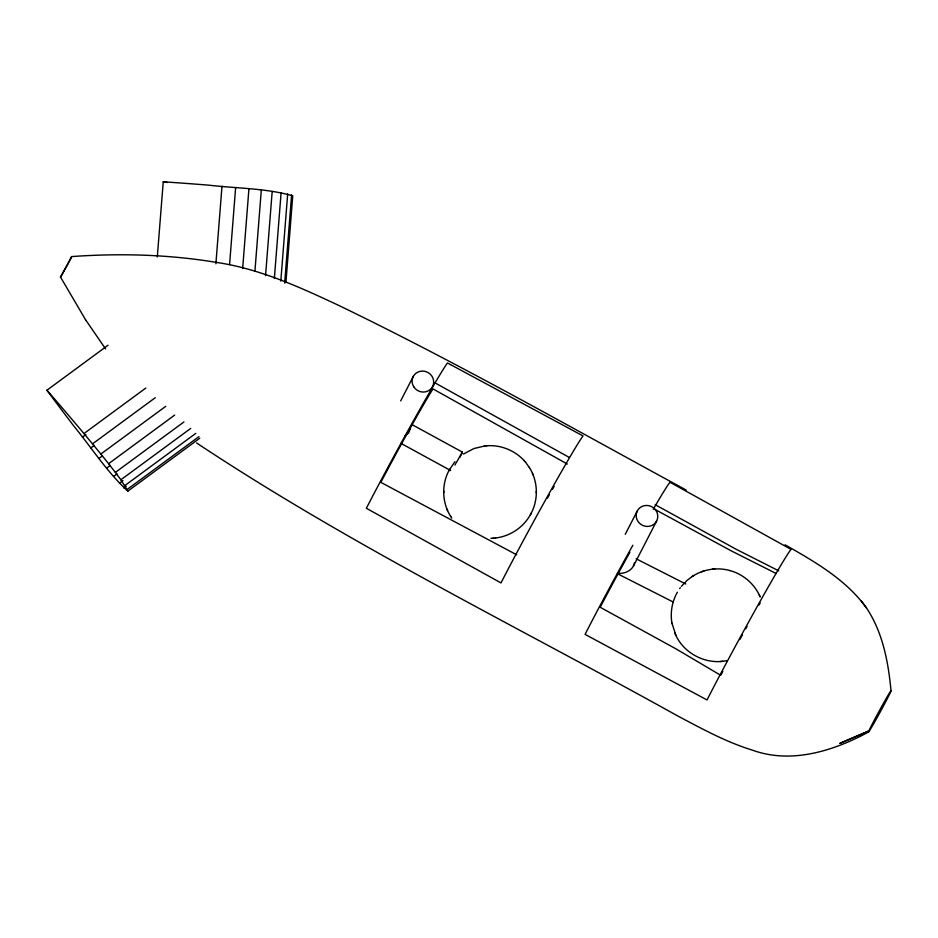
<?xml version="1.0" encoding="UTF-8"?>
<svg xmlns="http://www.w3.org/2000/svg" width="938" height="938" viewBox="0 0 938 938"><rect width="100%" height="100%" fill="white"/><g stroke="black" fill="none" stroke-linecap="round" stroke-linejoin="round"><path stroke-width="1.41" d="M450.697 516.475C442.009 502.803 441.376 484.524 449.091 470.29M530.955 513.672C538.682 499.45 538.049 481.171 529.36 467.499M70.397 259.345L71.675 256.555L60.395 277.202L61.357 275.784M157.303 256.965L163.247 181.796L175.816 182.664A981.957 285.246 4.5 0 1 208.623 185.149C236.552 188.421 265.689 188.151 292.738 195.772L285.902 282.69M215.892 263.777L221.989 186.263M229.576 264.551L235.637 187.483M242.661 268.549L248.933 188.773M254.913 271.305L261.303 190.109M265.548 275.666L272.184 191.458M274.353 278.539L281.095 192.759M280.814 281.095L287.673 193.943M284.671 283.03L291.601 194.975M410.387 428.373L410.398 427.306M634.44 562.823C633.502 569.284 626.654 573.118 620.593 573.388A21.891 14.598 -46.1 0 1 617.673 573.212M410.34 428.76L408.593 432.875L404.864 436.264M459.796 457.416L462.387 452.116L412.263 424.75M675.559 595.747C671.561 604.4 670.283 614.296 672.054 623.664M400.69 400.889L413.353 376.279M625.259 534.308L637.277 510.952M633.502 565.931L656.67 520.942A10.904 10.388 27.2 0 0 646.247 505.453A10.904 10.388 27.2 0 0 638.004 521.446A10.904 10.388 27.2 0 0 656.67 520.942M676.028 594.774L676.533 593.813M69.541 261.01L69.846 260.424M68.521 262.957L68.873 262.288M68.146 263.648L67.384 265.079M449.279 469.95L454.953 461.707M455 465.014L455.505 464.076M495.217 538.013C510.049 536.477 523.779 527.191 530.767 514.024M448.774 470.911L449.607 469.34M530.451 514.634L531.283 513.063M66.586 266.544L66.985 265.806M456.02 463.126L462.387 452.116M676.861 593.191L677.377 592.241M65.777 268.022L66.188 267.283M64.98 269.464L65.379 268.749M63.819 271.539L64.206 270.871M63.456 272.184L62.764 273.392M62.447 273.943L61.603 275.385M679.698 588.595L680.331 587.716M681.398 586.32L687.073 580.376L692.748 576.143M108.034 345.219L46.9 390.255L54.427 400.35A981.957 262.663 53.7 0 0 74.243 426.579C91.889 448.118 107.284 472.435 127.885 491.113L199.782 438.222M46.935 390.161L54.873 399.33A981.957 262.663 53.7 0 1 75.544 423.566L83.951 433.567L145.847 388.027M82.392 437.202L85.897 434.622M83.951 433.567L92.522 443.873L155.286 397.689M90.752 447.989L94.234 445.421M92.522 443.873L100.858 454.051L165.756 406.306M98.971 458.448L102.512 455.833M100.858 454.051L108.585 463.7L174.656 415.088M106.709 468.074L110.238 465.471M108.585 463.7L115.362 472.4L183.907 421.971M113.627 476.434L117.109 473.878M127.885 491.113L120.885 479.775L190.707 428.408M119.431 483.176L122.913 480.608M124.918 485.521L195.831 433.344M123.863 487.983L126.184 486.271M127.287 489.355L198.926 436.651M463.442 454.039L473.971 448.528L484.84 445.949M693.17 575.885C703.981 569.061 717.699 567.115 729.999 570.585M692.244 576.46L693.663 575.569M868.588 731.992C833.554 750.963 791.168 764.388 752.042 750.025C726.118 742.028 702.281 728.92 678.397 716.327C517.155 626.561 350.578 545.213 196.652 442.994M701.46 571.817L703.957 570.949M727.067 660.598C705.986 665.37 682.723 653.129 674.821 632.998M486.646 445.785C500.54 444.659 514.751 450.322 524.119 460.617M490.926 538.318L493.4 538.178M484.477 445.996L486.986 445.761M493.071 538.213L495.581 537.978M712.446 569.19L714.779 568.979M720.431 661.478L722.764 661.267M71.675 256.578C119.982 253.119 168.711 254.444 216.526 262.417C259.592 268.772 299.585 287.063 338.665 305.378C456.806 362.42 570.89 427.411 686.112 490.023M167.339 182.5L163.212 181.89M729.952 570.574C743.353 574.197 754.82 584.21 760.202 597.014L759.323 595.044M776.195 573.517L730.913 550.688L654.865 509.357M778.763 570.855L735.955 549.152L655.193 504.703M636.152 558.802L685.76 583.987M617.345 573.669L673.332 602.079M516.686 554.804L380.84 482.355A75.357 2.169 -61.4 0 1 432.993 388.918L567.338 464.052M400.831 443.299L450.686 470.536M569.284 457.451L434.798 382.751M785.071 544.802C814.864 561.756 845.935 579.52 866.395 607.824C882.775 632.282 888.286 661.911 891.018 690.72M720.783 675.337L676.075 648.92L600.214 607.273A73.469 2.111 -61.4 0 1 629.855 552.33M525.456 462.117L529.478 467.663M524.025 460.499L525.561 462.246M115.362 472.4L120.885 479.775M866.395 607.824L861.295 600.953M85.44 319.565L105.584 348.924M450.58 516.299L451.764 518.128M85.569 319.764L60.513 277.073M675.899 635.413L671.948 623.09M533.077 474.874L532.467 473.42M446.98 509.1L447.578 510.553M536.348 491.289L536.348 491.922M536.348 492.368L536.348 493.013M443.709 490.961L443.709 491.606M443.697 492.051L443.697 492.685M547.487 498.148A74.161 2.134 -61.4 0 1 549.363 494.807M552.4 489.46A74.161 2.134 -61.4 0 1 554.147 486.388M721.287 674.352A75.11 2.157 -61.4 0 1 722.858 671.338M739.848 639.552A75.11 2.157 -61.4 0 1 742.462 634.756M745.733 628.788A75.11 2.157 -61.4 0 1 747.047 626.408M759.006 605.01A75.11 2.157 -61.4 0 1 760.179 602.935M632.833 545.271A101.468 2.92 -61.4 0 0 585.078 634.381L707.029 699.959A100.624 2.896 -61.4 0 1 755.958 608.797A100.624 2.896 -61.4 0 1 791.074 549.398L669.99 482.249A101.468 2.92 -61.4 0 0 653.235 509.311M868.869 730.937L840.014 743.306L868.869 730.937M450.533 364.612L447.461 362.994A100.753 2.896 -61.4 0 0 413.072 421.479A100.753 2.896 -61.4 0 0 366.371 508.279L500.986 582.92A101.644 2.92 -61.4 0 1 548.273 495.018A101.644 2.92 -61.4 0 1 583.037 435.936L450.533 364.612M413.74 386.773A10.904 10.388 27.2 0 0 432.43 386.843A10.904 10.388 27.2 0 0 422.51 371.073A10.904 10.388 27.2 0 0 413.74 386.773M874.368 722.506A23.544 0.68 -61.4 0 0 891.1 690.708A23.544 0.68 -61.4 0 0 873.935 720.841A23.544 0.68 -61.4 0 0 874.368 722.506"/></g></svg>
